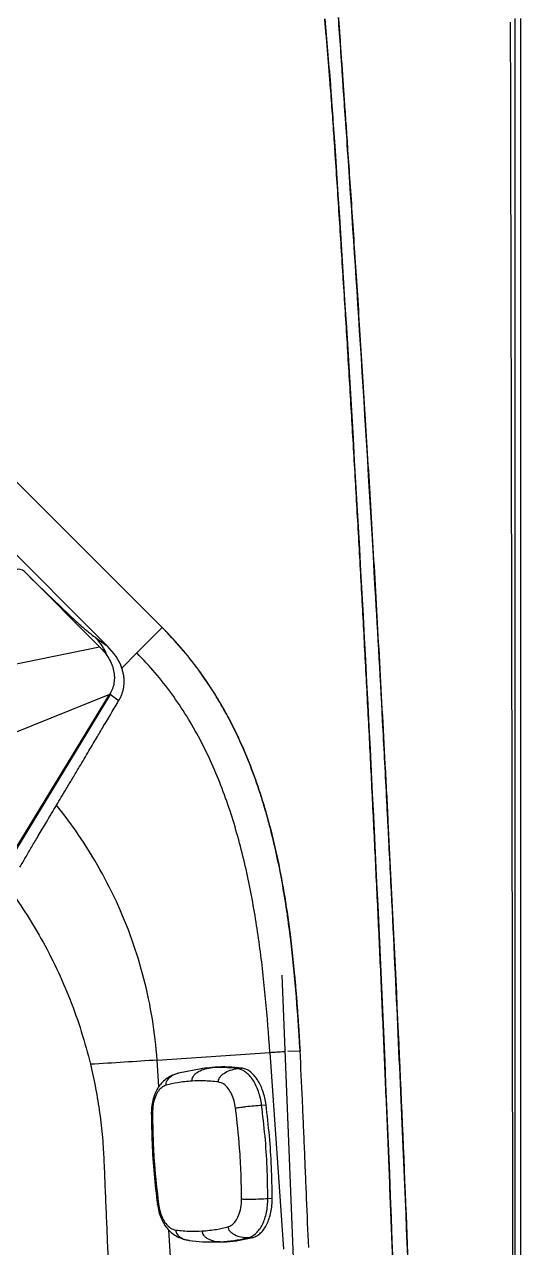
# Model space of a CAD drawing. Extents: x 527 to 611, y 788 to 934.
# Drawn here: x 604.59 to 611.5, y 867.71 to 884.75 of the extents above; entities that cross this region are included whole.
import ezdxf

# ---------------------------------------------------------------- set-up
doc = ezdxf.new("R2010")
doc.units = 0
doc.header["$MEASUREMENT"] = 0
doc.layers.add('1', color=4, linetype='Continuous')
doc.layers.add('GEOMETRY', color=4, linetype='Continuous', lineweight=25)

# ---------------------------------------------------------------- blocks, each defined once
blk = doc.blocks.new('2026_FLASH')
at = {"layer": 'GEOMETRY'}
for p, q in [((84.42, 81.522), (84.42, 2.898)), ((79.427, 73.035), (73.035, 79.427)), ((72.784, 78.658), (78.658, 72.784)), ((78.553, 72.77), (77.507, 73.816)), ((77.583, 73.74), (78.125, 73.219)), ((79.074, 72.682), (79.427, 73.035)), ((78.504, 72.893), (78.658, 72.784)), ((77.508, 72.556), (78.553, 72.77)), ((78.864, 72.472), (79.074, 72.682)), ((76.972, 72.446), (77.508, 72.556)), ((77.342, 69.883), (78.694, 72.105)), ((78.694, 72.105), (77.345, 71.559)), ((77.4, 69.953), (78.708, 72.103)), ((78.708, 72.103), (78.714, 72.139)), ((78.708, 72.103), (78.823, 72.021)), ((81.094, 68.191), (81.586, 55.85)), ((79.355, 67.009), (80.928, 67.116)), ((79.381, 66.64), (79.355, 67.009)), ((80.928, 67.116), (81.115, 64.373)), ((81.178, 67.131), (81.347, 67.14)), ((79.652, 66.828), (79.637, 66.823)), ((79.992, 66.893), (79.652, 66.828)), ((80.048, 66.9), (79.987, 66.893)), ((80.1, 66.903), (79.991, 66.891)), ((80.161, 66.91), (80.048, 66.898)), ((80.1, 66.903), (80.161, 66.91)), ((80.476, 66.89), (80.536, 66.897)), ((80.544, 66.895), (80.536, 66.897)), ((80.812, 66.382), (80.874, 66.387)), ((80.898, 65.08), (80.96, 65.084)), ((79.543, 64.265), (79.517, 64.643)), ((79.79, 64.499), (79.802, 64.496)), ((80.108, 64.475), (80.173, 64.476)), ((80.173, 64.476), (80.178, 64.476)), ((80.178, 64.476), (80.261, 64.477)), ((80.178, 64.474), (80.239, 64.475)), ((80.261, 64.477), (80.322, 64.478)), ((80.632, 64.536), (80.692, 64.537)), ((80.688, 64.536), (80.692, 64.537))]:
    blk.add_line(p, q, dxfattribs=at)
at = {"layer": 'GEOMETRY', "flags": 128}
for points in [[(78.125, 73.219), (78.13, 73.198), (78.131, 73.192)], [(78.7, 72.116), (78.708, 72.103), (78.708, 72.103), (78.708, 72.103)]]:
    blk.add_lwpolyline(points, dxfattribs=at)
at = {"layer": 'GEOMETRY'}
blk.add_arc((77.894, 72.336), 0.826, 22.8494, 42.3218, dxfattribs=at)
for centre, major_axis, ratio, start_param, end_param in [((77.434, 73.751), (0.0965, -0.0402), 0.922125, 1.151051, 2.458075), ((77.45, 72.436), (1.44, -0.221), 0.581848, 0.299107, 0.670514)]:
    blk.add_ellipse(centre, major_axis=major_axis, ratio=ratio, start_param=start_param, end_param=end_param, dxfattribs=at)
for points, knots in [([(81.835, 79.681), (81.831, 79.746), (81.822, 79.874), (81.809, 80.063), (81.796, 80.247), (81.783, 80.426), (81.768, 80.622), (81.751, 80.837), (81.732, 81.07), (81.712, 81.296), (81.698, 81.445), (81.692, 81.519)], [0, 0, 0, 0, 0.105898, 0.208846, 0.308846, 0.405897, 0.5, 0.629883, 0.75651, 0.879881, 1, 1, 1, 1]), ([(81.692, 81.519), (81.719, 81.229), (81.745, 80.923), (81.77, 80.598), (81.77, 80.596), (81.77, 80.591), (81.77, 80.589), (81.771, 80.583), (81.771, 80.578), (81.772, 80.565), (81.773, 80.556), (81.775, 80.529), (81.776, 80.511), (81.781, 80.457), (81.783, 80.42), (81.792, 80.31), (81.797, 80.234), (81.813, 80.005), (81.824, 79.846), (81.835, 79.681)], [0, 0, 0, 0, 0.5, 0.5, 0.503906, 0.503906, 0.507812, 0.507812, 0.515625, 0.515625, 0.53125, 0.53125, 0.5625, 0.5625, 0.625, 0.625, 0.75, 0.75, 1, 1, 1, 1]), ([(81.882, 81.536), (81.885, 81.496), (81.891, 81.413), (81.9, 81.288), (81.909, 81.16), (81.918, 81.028), (81.928, 80.893), (81.937, 80.755), (81.95, 80.568), (81.967, 80.325), (81.989, 80.018), (82.003, 79.804), (82.011, 79.693)], [0, 0, 0, 0, 0.066209, 0.134168, 0.20387, 0.275309, 0.348481, 0.423381, 0.500002, 0.652185, 0.818865, 1, 1, 1, 1]), ([(82.011, 79.693), (81.999, 79.867), (81.988, 80.03), (81.966, 80.337), (81.956, 80.481), (81.947, 80.616), (81.947, 80.617), (81.947, 80.62), (81.947, 80.621), (81.946, 80.625), (81.946, 80.628), (81.946, 80.636), (81.945, 80.641), (81.944, 80.656), (81.944, 80.667), (81.941, 80.698), (81.94, 80.718), (81.936, 80.779), (81.933, 80.82), (81.925, 80.94), (81.919, 81.018), (81.903, 81.249), (81.893, 81.396), (81.882, 81.536)], [0, 0, 0, 0, 0.25, 0.25, 0.5, 0.5, 0.501953, 0.501953, 0.503906, 0.503906, 0.507812, 0.507812, 0.515625, 0.515625, 0.53125, 0.53125, 0.5625, 0.5625, 0.625, 0.625, 0.75, 0.75, 1, 1, 1, 1]), ([(84.346, 2.898), (84.346, 2.924), (84.346, 2.949), (84.346, 3), (84.346, 3.077), (84.346, 3.256), (84.346, 3.615), (84.346, 4.331), (84.346, 5.765), (84.346, 6.993), (84.346, 9.45), (84.345, 11.088), (84.345, 16.002), (84.345, 19.278), (84.344, 29.106), (84.344, 35.658), (84.344, 48.762), (84.344, 55.314), (84.345, 65.142), (84.345, 68.418), (84.345, 73.332), (84.346, 74.97), (84.346, 77.427), (84.346, 78.655), (84.346, 80.089), (84.346, 80.805), (84.346, 81.164), (84.346, 81.343), (84.346, 81.42), (84.346, 81.471), (84.346, 81.496), (84.346, 81.522)], [0, 0, 0, 0, 0.000977, 0.000977, 0.001953, 0.003906, 0.007813, 0.015625, 0.03125, 0.0625, 0.0625, 0.125, 0.125, 0.25, 0.25, 0.5, 0.5, 0.75, 0.75, 0.875, 0.875, 0.9375, 0.9375, 0.96875, 0.984375, 0.992188, 0.996094, 0.998047, 0.999023, 0.999023, 1, 1, 1, 1]), ([(84.346, 2.898), (84.346, 2.924), (84.346, 2.949), (84.346, 3), (84.346, 3.077), (84.346, 3.256), (84.346, 3.615), (84.346, 4.331), (84.346, 5.765), (84.346, 6.993), (84.346, 9.45), (84.345, 11.088), (84.345, 16.002), (84.345, 19.278), (84.344, 29.106), (84.344, 35.658), (84.344, 48.762), (84.344, 55.314), (84.345, 65.142), (84.345, 68.418), (84.345, 73.332), (84.346, 74.97), (84.346, 77.427), (84.346, 78.655), (84.346, 80.089), (84.346, 80.805), (84.346, 81.164), (84.346, 81.343), (84.346, 81.42), (84.346, 81.471), (84.346, 81.496), (84.346, 81.522)], [0, 0, 0, 0, 0.000977, 0.000977, 0.001953, 0.003906, 0.007813, 0.015625, 0.03125, 0.0625, 0.0625, 0.125, 0.125, 0.25, 0.25, 0.5, 0.5, 0.75, 0.75, 0.875, 0.875, 0.9375, 0.9375, 0.96875, 0.984375, 0.992188, 0.996094, 0.998047, 0.999023, 0.999023, 1, 1, 1, 1]), ([(84.277, 81.473), (84.277, 81.469), (84.277, 81.466), (84.277, 81.46), (84.277, 81.45), (84.277, 81.428), (84.277, 81.383), (84.277, 81.294), (84.278, 81.115), (84.278, 80.757), (84.28, 80.041), (84.283, 78.61), (84.286, 77.383), (84.291, 74.929), (84.294, 73.293), (84.303, 68.385), (84.308, 65.113), (84.315, 58.569), (84.318, 55.298), (84.321, 48.754), (84.323, 42.21), (84.321, 35.666), (84.318, 29.122), (84.315, 25.851), (84.308, 19.307), (84.303, 16.035), (84.291, 9.491), (84.284, 6.219), (84.277, 2.947)], [0, 0, 0, 0, 0.000122, 0.000122, 0.000244, 0.000488, 0.000977, 0.001953, 0.003906, 0.007812, 0.015625, 0.03125, 0.0625, 0.0625, 0.125, 0.125, 0.25, 0.25, 0.375, 0.375, 0.5, 0.625, 0.625, 0.75, 0.75, 0.875, 0.875, 1, 1, 1, 1]), ([(84.277, 81.473), (84.277, 81.469), (84.277, 81.466), (84.277, 81.46), (84.277, 81.45), (84.277, 81.428), (84.277, 81.383), (84.277, 81.294), (84.278, 81.115), (84.278, 80.757), (84.28, 80.041), (84.283, 78.61), (84.286, 77.383), (84.291, 74.929), (84.294, 73.293), (84.303, 68.385), (84.308, 65.113), (84.315, 58.569), (84.318, 55.298), (84.321, 48.754), (84.323, 42.21), (84.321, 35.666), (84.318, 29.122), (84.315, 25.851), (84.308, 19.307), (84.303, 16.035), (84.291, 9.491), (84.284, 6.219), (84.277, 2.947)], [0, 0, 0, 0, 0.000122, 0.000122, 0.000244, 0.000488, 0.000977, 0.001953, 0.003906, 0.007812, 0.015625, 0.03125, 0.0625, 0.0625, 0.125, 0.125, 0.25, 0.25, 0.375, 0.375, 0.5, 0.625, 0.625, 0.75, 0.75, 0.875, 0.875, 1, 1, 1, 1]), ([(83.05, 39.885), (83.051, 40.052), (83.052, 40.386), (83.053, 40.886), (83.054, 41.387), (83.055, 41.887), (83.055, 42.387), (83.054, 42.887), (83.054, 43.387), (83.052, 43.887), (83.051, 44.386), (83.049, 44.885), (83.046, 45.385), (83.043, 45.884), (83.04, 46.382), (83.036, 46.881), (83.032, 47.38), (83.028, 47.878), (83.023, 48.376), (83.017, 48.875), (83.011, 49.372), (83.005, 49.87), (82.998, 50.368), (82.991, 50.865), (82.984, 51.363), (82.976, 51.86), (82.967, 52.357), (82.959, 52.854), (82.949, 53.351), (82.94, 53.847), (82.93, 54.344), (82.919, 54.84), (82.908, 55.336), (82.897, 55.832), (82.885, 56.328), (82.873, 56.823), (82.86, 57.319), (82.847, 57.814), (82.834, 58.309), (82.82, 58.804), (82.805, 59.299), (82.787, 59.933), (82.763, 60.707), (82.733, 61.619), (82.702, 62.53), (82.669, 63.44), (82.635, 64.35), (82.599, 65.258), (82.562, 66.166), (82.524, 67.073), (82.484, 67.979), (82.443, 68.884), (82.4, 69.789), (82.356, 70.692), (82.311, 71.595), (82.263, 72.497), (82.215, 73.398), (82.165, 74.298), (82.114, 75.197), (82.061, 76.096), (82.007, 76.993), (81.951, 77.89), (81.894, 78.786), (81.855, 79.383), (81.835, 79.681)], [0, 0, 0, 0, 0.012574, 0.025144, 0.03771, 0.050272, 0.06283, 0.075385, 0.087935, 0.100482, 0.113025, 0.125564, 0.138099, 0.15063, 0.163158, 0.175682, 0.188202, 0.200718, 0.213231, 0.225739, 0.238244, 0.250746, 0.263243, 0.275737, 0.288227, 0.300713, 0.313196, 0.325675, 0.338151, 0.350622, 0.36309, 0.375555, 0.388015, 0.400473, 0.412926, 0.425376, 0.437822, 0.450265, 0.462704, 0.47514, 0.487572, 0.5, 0.522935, 0.54585, 0.568745, 0.59162, 0.614475, 0.63731, 0.660125, 0.68292, 0.705695, 0.728451, 0.751187, 0.773903, 0.7966, 0.819277, 0.841935, 0.864573, 0.887192, 0.909792, 0.932373, 0.954934, 0.977477, 1, 1, 1, 1]), ([(81.835, 79.681), (82.27, 73.121), (82.588, 66.492), (82.791, 59.768), (82.792, 59.742), (82.794, 59.691), (82.795, 59.665), (82.797, 59.588), (82.798, 59.536), (82.803, 59.382), (82.806, 59.279), (82.815, 58.969), (82.821, 58.763), (82.838, 58.144), (82.849, 57.732), (82.882, 56.493), (82.901, 55.667), (82.955, 53.186), (82.983, 51.529), (83.048, 46.552), (83.063, 43.224), (83.05, 39.885)], [0, 0, 0, 0, 0.5, 0.5, 0.501953, 0.501953, 0.503906, 0.503906, 0.507812, 0.507812, 0.515625, 0.515625, 0.53125, 0.53125, 0.5625, 0.5625, 0.625, 0.625, 0.75, 0.75, 1, 1, 1, 1]), ([(82.011, 79.693), (82.021, 79.542), (82.043, 79.232), (82.075, 78.755), (82.108, 78.253), (82.143, 77.727), (82.178, 77.176), (82.215, 76.601), (82.252, 76.002), (82.29, 75.378), (82.329, 74.729), (82.369, 74.057), (82.409, 73.359), (82.449, 72.637), (82.49, 71.891), (82.532, 71.12), (82.61, 69.616), (82.711, 67.523), (82.821, 64.98), (82.904, 62.839), (83.007, 59.911), (83.115, 56.207), (83.213, 51.502), (83.27, 46.885), (83.289, 42.214), (83.27, 37.543), (83.213, 32.926), (83.116, 28.219), (83.008, 24.514), (82.904, 21.586), (82.821, 19.444), (82.711, 16.901), (82.601, 14.634), (82.505, 12.8), (82.437, 11.556), (82.37, 10.38), (82.304, 9.271), (82.241, 8.231), (82.179, 7.259), (82.121, 6.355), (82.065, 5.519), (82.029, 4.984), (82.011, 4.728)], [0, 0, 0, 0, 0.006051, 0.012427, 0.019129, 0.026157, 0.033511, 0.04119, 0.049196, 0.057527, 0.066186, 0.07517, 0.084481, 0.094119, 0.104084, 0.114376, 0.124996, 0.164277, 0.198205, 0.22677, 0.249964, 0.315334, 0.374941, 0.438178, 0.499952, 0.561724, 0.624959, 0.684584, 0.749972, 0.773174, 0.801748, 0.835687, 0.874981, 0.892502, 0.909113, 0.924816, 0.939612, 0.9535, 0.966483, 0.97856, 0.989732, 1, 1, 1, 1]), ([(82.011, 4.728), (82.119, 6.301), (82.253, 8.34), (82.432, 11.474), (82.469, 12.13), (82.524, 13.158), (82.542, 13.508), (82.565, 13.955), (82.57, 14.045), (82.579, 14.225), (82.584, 14.315), (82.597, 14.582), (82.606, 14.758), (82.684, 16.324), (82.741, 17.589), (82.838, 19.868), (82.877, 20.881), (82.926, 22.209), (82.941, 22.62), (82.957, 23.094), (82.96, 23.187), (82.966, 23.369), (82.969, 23.457), (82.978, 23.721), (82.984, 23.897), (83.035, 25.468), (83.074, 26.815), (83.139, 29.412), (83.166, 30.661), (83.193, 32.161), (83.199, 32.458), (83.208, 33.046), (83.213, 33.338), (83.226, 34.214), (83.234, 34.796), (83.269, 37.693), (83.283, 39.972), (83.283, 44.45), (83.269, 46.729), (83.234, 49.626), (83.226, 50.208), (83.213, 51.084), (83.208, 51.376), (83.199, 51.964), (83.193, 52.261), (83.166, 53.761), (83.139, 55.01), (83.074, 57.607), (83.035, 58.954), (82.984, 60.525), (82.978, 60.7), (82.969, 60.964), (82.966, 61.053), (82.96, 61.234), (82.957, 61.327), (82.941, 61.801), (82.926, 62.212), (82.877, 63.54), (82.838, 64.552), (82.741, 66.83), (82.684, 68.096), (82.606, 69.662), (82.597, 69.838), (82.584, 70.105), (82.579, 70.194), (82.57, 70.374), (82.565, 70.464), (82.542, 70.911), (82.524, 71.261), (82.469, 72.29), (82.432, 72.946), (82.253, 76.081), (82.119, 78.12), (82.011, 79.693)], [0, 0, 0, 0, 0.0625, 0.0625, 0.078125, 0.078125, 0.085938, 0.085938, 0.087891, 0.087891, 0.089844, 0.089844, 0.09375, 0.09375, 0.125, 0.125, 0.15625, 0.15625, 0.171875, 0.171875, 0.175781, 0.175781, 0.179688, 0.179688, 0.1875, 0.1875, 0.25, 0.25, 0.3125, 0.3125, 0.328125, 0.328125, 0.34375, 0.34375, 0.375, 0.375, 0.5, 0.5, 0.625, 0.625, 0.65625, 0.65625, 0.671875, 0.671875, 0.6875, 0.6875, 0.75, 0.75, 0.8125, 0.8125, 0.820312, 0.820312, 0.824219, 0.824219, 0.828125, 0.828125, 0.84375, 0.84375, 0.875, 0.875, 0.90625, 0.90625, 0.910156, 0.910156, 0.912109, 0.912109, 0.914062, 0.914062, 0.921875, 0.921875, 0.9375, 0.9375, 1, 1, 1, 1]), ([(78.125, 73.219), (78.165, 73.18), (78.204, 73.144), (78.259, 73.093), (78.278, 73.077), (78.312, 73.047), (78.329, 73.032), (78.361, 73.005), (78.376, 72.992), (78.405, 72.968), (78.419, 72.957), (78.459, 72.926), (78.483, 72.908), (78.504, 72.893)], [0, 0, 0, 0, 0.25, 0.25, 0.375, 0.375, 0.5, 0.5, 0.625, 0.625, 0.75, 0.75, 1, 1, 1, 1]), ([(79.427, 73.035), (79.438, 73.025), (79.459, 73.004), (79.49, 72.972), (79.521, 72.939), (79.551, 72.907), (79.582, 72.874), (79.612, 72.841), (79.641, 72.808), (79.671, 72.774), (79.7, 72.74), (79.729, 72.706), (79.757, 72.671), (79.786, 72.637), (79.814, 72.602), (79.842, 72.566), (79.869, 72.531), (79.896, 72.495), (79.923, 72.459), (79.95, 72.422), (79.976, 72.385), (80.002, 72.348), (80.028, 72.311), (80.054, 72.273), (80.079, 72.236), (80.104, 72.197), (80.129, 72.159), (80.153, 72.12), (80.177, 72.081), (80.201, 72.042), (80.225, 72.002), (80.248, 71.963), (80.271, 71.923), (80.294, 71.882), (80.316, 71.842), (80.338, 71.801), (80.412, 71.662), (80.53, 71.419), (80.678, 71.059), (80.811, 70.677), (80.933, 70.255), (81.043, 69.787), (81.139, 69.267), (81.198, 68.85), (81.234, 68.547), (81.253, 68.368), (81.271, 68.181), (81.289, 67.987), (81.305, 67.786), (81.32, 67.577), (81.334, 67.361), (81.343, 67.215), (81.347, 67.14)], [0, 0, 0, 0, 0.0070291, 0.0140588, 0.0210898, 0.0281227, 0.0351579, 0.042196, 0.0492375, 0.0562831, 0.0633333, 0.0703886, 0.0774496, 0.0845167, 0.0915906, 0.0986719, 0.105761, 0.1128584, 0.1199648, 0.1270806, 0.1342065, 0.1413428, 0.1484903, 0.1556493, 0.1628204, 0.1700041, 0.177201, 0.1844115, 0.1916362, 0.1988757, 0.2061303, 0.2134006, 0.2206871, 0.2279903, 0.2353107, 0.2426487, 0.250005, 0.3092275, 0.370502, 0.4340376, 0.5000219, 0.5781366, 0.6614, 0.7499815, 0.7772296, 0.805617, 0.8351463, 0.8658201, 0.8976405, 0.9306095, 0.9647288, 1, 1, 1, 1]), ([(81.347, 67.14), (81.313, 67.746), (81.268, 68.273), (81.213, 68.722), (81.213, 68.723), (81.213, 68.725), (81.213, 68.726), (81.212, 68.73), (81.212, 68.732), (81.211, 68.739), (81.21, 68.743), (81.209, 68.757), (81.208, 68.766), (81.204, 68.792), (81.202, 68.81), (81.195, 68.863), (81.19, 68.899), (81.176, 69.004), (81.166, 69.073), (81.134, 69.278), (81.112, 69.412), (81.039, 69.801), (80.984, 70.047), (80.922, 70.281), (80.922, 70.283), (80.921, 70.288), (80.92, 70.29), (80.918, 70.296), (80.917, 70.301), (80.914, 70.314), (80.911, 70.322), (80.904, 70.348), (80.9, 70.365), (80.886, 70.416), (80.876, 70.449), (80.847, 70.55), (80.827, 70.616), (80.764, 70.812), (80.72, 70.939), (80.579, 71.309), (80.475, 71.541), (80.358, 71.763), (80.356, 71.767), (80.352, 71.774), (80.35, 71.778), (80.344, 71.789), (80.34, 71.797), (80.328, 71.819), (80.32, 71.834), (80.295, 71.879), (80.279, 71.908), (80.229, 71.996), (80.194, 72.054), (80.088, 72.224), (80.014, 72.334), (79.781, 72.653), (79.611, 72.851), (79.427, 73.035)], [0, 0, 0, 0, 0.25, 0.25, 0.250488, 0.250488, 0.250977, 0.250977, 0.251953, 0.251953, 0.253906, 0.253906, 0.257812, 0.257812, 0.265625, 0.265625, 0.28125, 0.28125, 0.3125, 0.3125, 0.375, 0.375, 0.5, 0.5, 0.500977, 0.500977, 0.501953, 0.501953, 0.503906, 0.503906, 0.507812, 0.507812, 0.515625, 0.515625, 0.53125, 0.53125, 0.5625, 0.5625, 0.625, 0.625, 0.75, 0.75, 0.751953, 0.751953, 0.753906, 0.753906, 0.757812, 0.757812, 0.765625, 0.765625, 0.78125, 0.78125, 0.8125, 0.8125, 0.875, 0.875, 1, 1, 1, 1]), ([(78.553, 72.77), (78.578, 72.743), (78.626, 72.692), (78.684, 72.607), (78.727, 72.521), (78.753, 72.434), (78.763, 72.348), (78.757, 72.264), (78.735, 72.18), (78.708, 72.131), (78.694, 72.105)], [0, 0, 0, 0, 0.127804, 0.249051, 0.366383, 0.482705, 0.600436, 0.724414, 0.856966, 1, 1, 1, 1]), ([(80.928, 67.116), (80.911, 67.366), (80.872, 67.864), (80.789, 68.609), (80.67, 69.35), (80.503, 70.081), (80.313, 70.677), (80.122, 71.14), (79.958, 71.477), (79.772, 71.803), (79.564, 72.115), (79.332, 72.41), (79.162, 72.593), (79.074, 72.682)], [0, 0, 0, 0, 0.125, 0.25, 0.375, 0.5, 0.625, 0.6875, 0.75, 0.8125, 0.875, 0.9375, 1, 1, 1, 1]), ([(78.823, 72.021), (78.826, 72.025), (78.83, 72.033), (78.836, 72.044), (78.842, 72.056), (78.848, 72.067), (78.853, 72.079), (78.863, 72.101), (78.875, 72.133), (78.886, 72.178), (78.894, 72.223), (78.897, 72.262), (78.897, 72.294), (78.896, 72.319), (78.894, 72.345), (78.89, 72.37), (78.885, 72.395), (78.879, 72.421), (78.872, 72.446), (78.867, 72.463), (78.864, 72.472)], [0, 0, 0, 0, 0.031193, 0.062083, 0.092675, 0.122974, 0.152988, 0.182721, 0.289347, 0.392749, 0.493281, 0.591325, 0.643201, 0.694713, 0.745928, 0.796915, 0.847745, 0.898488, 0.949216, 1, 1, 1, 1]), ([(77.954, 70.56), (77.976, 70.597), (78.023, 70.675), (78.095, 70.796), (78.174, 70.929), (78.273, 71.095), (78.386, 71.286), (78.502, 71.481), (78.612, 71.666), (78.716, 71.841), (78.788, 71.963), (78.823, 72.021)], [0, 0, 0, 0, 0.076369, 0.159705, 0.250006, 0.349837, 0.5, 0.640615, 0.750004, 0.879796, 1, 1, 1, 1]), ([(77.444, 69.696), (77.457, 69.719), (77.483, 69.765), (77.524, 69.834), (77.566, 69.906), (77.609, 69.979), (77.653, 70.055), (77.721, 70.171), (77.822, 70.34), (77.907, 70.482), (77.954, 70.56)], [0, 0, 0, 0, 0.077053, 0.156618, 0.238694, 0.323283, 0.410386, 0.500003, 0.725803, 1, 1, 1, 1]), ([(79.355, 67.009), (79.342, 67.2), (79.299, 67.58), (79.181, 68.142), (79.013, 68.69), (78.723, 69.399), (78.363, 70.024), (78.045, 70.447), (77.954, 70.56)], [0, 0, 0, 0, 0.125, 0.25, 0.375, 0.5, 0.75, 0.8452879, 0.8452879, 0.8452879, 0.8452879]), ([(77.269, 69.428), (77.44, 69.197), (77.682, 68.822), (77.959, 68.287), (78.147, 67.852), (78.305, 67.407), (78.389, 67.103), (78.426, 66.95)], [0, 0, 0, 0, 0.2281753, 0.3531753, 0.4781753, 0.6031753, 0.7281753, 0.7281753, 0.7281753, 0.7281753]), ([(80.928, 67.116), (80.992, 67.12), (81.059, 67.125), (81.134, 67.129), (81.137, 67.129)], [0, 0, 0, 0, 0.965881, 1, 1, 1, 1]), ([(81.468, 64.396), (81.458, 64.625), (81.444, 64.968), (81.425, 65.425), (81.41, 65.768), (81.396, 66.111), (81.376, 66.569), (81.36, 66.912), (81.347, 67.14)], [0, 0, 0, 0, 0.25, 0.375, 0.5, 0.625, 0.75, 1, 1, 1, 1]), ([(81.468, 64.397), (81.458, 64.625), (81.444, 64.968), (81.425, 65.425), (81.41, 65.768), (81.396, 66.111), (81.376, 66.569), (81.36, 66.912), (81.347, 67.14)], [0.0001096, 0.0001096, 0.0001096, 0.0001096, 0.25, 0.375, 0.5, 0.625, 0.75, 1, 1, 1, 1]), ([(78.426, 66.95), (78.453, 66.838), (78.502, 66.613), (78.558, 66.272), (78.59, 65.986), (78.606, 65.77), (78.611, 65.669), (78.613, 65.624)], [0.5143428, 0.5143428, 0.5143428, 0.5143428, 0.6393428, 0.7643428, 0.8893428, 0.9518428, 1, 1, 1, 1]), ([(79.624, 66.819), (79.606, 66.812), (79.56, 66.797), (79.495, 66.758), (79.429, 66.703), (79.374, 66.636), (79.33, 66.557), (79.299, 66.469), (79.279, 66.374), (79.277, 66.308), (79.275, 66.274)], [0, 0, 0, 0, 0.084135, 0.210453, 0.337109, 0.465274, 0.595851, 0.727746, 0.861928, 1, 1, 1, 1]), ([(79.482, 66.66), (79.482, 66.669), (79.481, 66.691), (79.493, 66.722), (79.515, 66.752), (79.559, 66.791), (79.606, 66.817), (79.645, 66.825), (79.652, 66.827)], [0, 0, 0, 0, 0.099501, 0.214886, 0.353791, 0.518734, 0.909523, 1, 1, 1, 1]), ([(79.843, 66.716), (79.843, 66.726), (79.844, 66.748), (79.858, 66.78), (79.881, 66.81), (79.927, 66.849), (80.002, 66.885), (80.067, 66.897), (80.1, 66.903)], [0, 0, 0, 0, 0.075048, 0.162077, 0.266843, 0.39125, 0.686, 1, 1, 1, 1]), ([(80.536, 66.897), (80.473, 66.903), (80.348, 66.917), (80.223, 66.912), (80.161, 66.91)], [0, 0, 0, 0, 0.499999, 1, 1, 1, 1]), ([(80.208, 66.704), (80.209, 66.714), (80.211, 66.735), (80.227, 66.767), (80.252, 66.797), (80.3, 66.836), (80.377, 66.872), (80.442, 66.884), (80.476, 66.89)], [0, 0, 0, 0, 0.075049, 0.162076, 0.266841, 0.391246, 0.685996, 1, 1, 1, 1]), ([(80.812, 66.382), (80.807, 66.415), (80.797, 66.481), (80.769, 66.573), (80.735, 66.659), (80.692, 66.734), (80.643, 66.796), (80.59, 66.843), (80.534, 66.877), (80.495, 66.885), (80.476, 66.89)], [0, 0, 0, 0, 0.125614, 0.249921, 0.374322, 0.500224, 0.626008, 0.750296, 0.874495, 1, 1, 1, 1]), ([(80.874, 66.387), (80.868, 66.419), (80.858, 66.484), (80.831, 66.576), (80.797, 66.661), (80.756, 66.735), (80.708, 66.797), (80.656, 66.846), (80.601, 66.881), (80.563, 66.891), (80.544, 66.895)], [0, 0, 0, 0, 0.125117, 0.250217, 0.375217, 0.500028, 0.624818, 0.749795, 0.874889, 1, 1, 1, 1]), ([(79.482, 66.66), (79.463, 66.652), (79.423, 66.636), (79.372, 66.58), (79.328, 66.501), (79.297, 66.395), (79.293, 66.311), (79.291, 66.269)], [0, 0, 0, 0, 0.1866606, 0.3733738, 0.5600009, 0.7800108, 1, 1, 1, 1]), ([(79.843, 66.716), (79.775, 66.71), (79.654, 66.7), (79.535, 66.672), (79.482, 66.66)], [0, 0, 0, 0, 0.559986, 1, 1, 1, 1]), ([(80.208, 66.704), (80.14, 66.711), (80.018, 66.723), (79.896, 66.719), (79.843, 66.716)], [0, 0, 0, 0, 0.559986, 1, 1, 1, 1]), ([(80.449, 66.339), (80.443, 66.374), (80.431, 66.445), (80.395, 66.539), (80.345, 66.621), (80.281, 66.683), (80.232, 66.697), (80.208, 66.704)], [0, 0, 0, 0, 0.1868454, 0.373701, 0.5604087, 0.7802215, 1, 1, 1, 1]), ([(80.449, 66.339), (80.456, 66.341), (80.47, 66.344), (80.503, 66.35), (80.544, 66.355), (80.613, 66.364), (80.707, 66.374), (80.776, 66.379), (80.812, 66.382)], [0, 0, 0, 0, 0.075054, 0.162074, 0.266825, 0.391217, 0.685963, 1, 1, 1, 1]), ([(80.533, 65.074), (80.531, 65.192), (80.528, 65.429), (80.505, 65.852), (80.47, 66.155), (80.449, 66.339)], [0, 0, 0, 0, 0.280017, 0.560061, 1, 1, 1, 1]), ([(80.898, 65.08), (80.896, 65.225), (80.892, 65.515), (80.863, 65.95), (80.829, 66.238), (80.812, 66.382)], [0, 0, 0, 0, 0.333331, 0.666669, 1, 1, 1, 1]), ([(80.96, 65.084), (80.957, 65.229), (80.953, 65.519), (80.924, 65.954), (80.89, 66.243), (80.874, 66.387)], [0, 0, 0, 0, 0.333338, 0.666662, 1, 1, 1, 1]), ([(79.275, 66.274), (79.278, 66.132), (79.282, 65.848), (79.31, 65.421), (79.343, 65.138), (79.36, 64.997)], [0, 0, 0, 0, 0.333327, 0.666675, 1, 1, 1, 1]), ([(79.291, 66.269), (79.286, 66.27), (79.276, 66.271), (79.276, 66.273), (79.276, 66.274)], [0, 0, 0, 0, 0.523458, 1, 1, 1, 1]), ([(79.291, 66.269), (79.293, 66.151), (79.296, 65.914), (79.319, 65.491), (79.354, 65.189), (79.375, 65.004)], [0, 0, 0, 0, 0.280017, 0.560061, 1, 1, 1, 1]), ([(78.613, 65.624), (78.614, 65.611), (78.617, 65.54), (78.622, 65.412), (78.632, 65.183), (78.644, 64.895), (78.658, 64.551), (78.668, 64.321), (78.672, 64.206)], [0, 0, 0, 0, 0.0143428, 0.0768428, 0.1393428, 0.2643428, 0.3893428, 0.5143428, 0.5143428, 0.5143428, 0.5143428]), ([(79.36, 64.997), (79.365, 64.964), (79.376, 64.899), (79.409, 64.807), (79.451, 64.723), (79.504, 64.651), (79.567, 64.592), (79.639, 64.546), (79.709, 64.515), (79.757, 64.506), (79.777, 64.502)], [0, 0, 0, 0, 0.13784, 0.271716, 0.403215, 0.533282, 0.660826, 0.78674, 0.912215, 1, 1, 1, 1]), ([(79.361, 64.997), (79.361, 64.998), (79.361, 65), (79.37, 65.002), (79.375, 65.004)], [0, 0, 0, 0, 0.476025, 1, 1, 1, 1]), ([(79.375, 65.004), (79.381, 64.969), (79.393, 64.898), (79.429, 64.804), (79.479, 64.722), (79.543, 64.66), (79.592, 64.647), (79.616, 64.64)], [0, 0, 0, 0, 0.1868454, 0.373701, 0.5604087, 0.7802215, 1, 1, 1, 1]), ([(80.341, 64.684), (80.361, 64.692), (80.401, 64.707), (80.452, 64.763), (80.496, 64.843), (80.527, 64.949), (80.531, 65.032), (80.533, 65.074)], [0, 0, 0, 0, 0.1866606, 0.3733738, 0.5600009, 0.7800108, 1, 1, 1, 1]), ([(80.533, 65.074), (80.54, 65.074), (80.554, 65.072), (80.588, 65.071), (80.629, 65.07), (80.699, 65.071), (80.793, 65.074), (80.862, 65.078), (80.898, 65.08)], [0, 0, 0, 0, 0.075054, 0.162074, 0.266824, 0.391217, 0.685963, 1, 1, 1, 1]), ([(80.632, 64.536), (80.65, 64.542), (80.687, 64.555), (80.739, 64.596), (80.785, 64.649), (80.825, 64.717), (80.858, 64.796), (80.881, 64.885), (80.896, 64.98), (80.898, 65.047), (80.898, 65.08)], [0, 0, 0, 0, 0.125505, 0.249704, 0.373992, 0.499776, 0.625678, 0.750079, 0.874386, 1, 1, 1, 1]), ([(80.692, 64.537), (80.71, 64.544), (80.748, 64.557), (80.799, 64.597), (80.846, 64.651), (80.886, 64.719), (80.919, 64.799), (80.942, 64.888), (80.957, 64.984), (80.959, 65.051), (80.96, 65.084)], [0, 0, 0, 0, 0.125114, 0.25021, 0.375201, 0.5, 0.624799, 0.74979, 0.874886, 1, 1, 1, 1]), ([(79.616, 64.64), (79.684, 64.632), (79.806, 64.62), (79.928, 64.625), (79.981, 64.627)], [0, 0, 0, 0, 0.559986, 1, 1, 1, 1]), ([(79.616, 64.64), (79.617, 64.63), (79.619, 64.608), (79.635, 64.579), (79.66, 64.552), (79.709, 64.52), (79.758, 64.501), (79.796, 64.498), (79.802, 64.498)], [0, 0, 0, 0, 0.101044, 0.218217, 0.359273, 0.526771, 0.923619, 1, 1, 1, 1]), ([(79.981, 64.627), (80.049, 64.633), (80.17, 64.643), (80.289, 64.671), (80.341, 64.684)], [0, 0, 0, 0, 0.559986, 1, 1, 1, 1]), ([(79.981, 64.627), (79.983, 64.617), (79.986, 64.596), (80.004, 64.566), (80.031, 64.539), (80.082, 64.507), (80.16, 64.481), (80.227, 64.479), (80.261, 64.477)], [0, 0, 0, 0, 0.0750492, 0.1620762, 0.266841, 0.3912457, 0.6859957, 1, 1, 1, 1]), ([(80.341, 64.684), (80.344, 64.674), (80.348, 64.653), (80.368, 64.624), (80.397, 64.597), (80.45, 64.565), (80.531, 64.54), (80.597, 64.537), (80.632, 64.536)], [0, 0, 0, 0, 0.07505, 0.162076, 0.266839, 0.391242, 0.685992, 1, 1, 1, 1]), ([(79.802, 64.496), (79.864, 64.489), (79.989, 64.474), (80.112, 64.474), (80.174, 64.474)], [0, 0, 0, 0, 0.499954, 1, 1, 1, 1]), ([(80.261, 64.477), (80.323, 64.483), (80.447, 64.493), (80.57, 64.522), (80.632, 64.536)], [0, 0, 0, 0, 0.5, 1, 1, 1, 1]), ([(80.322, 64.478), (80.383, 64.484), (80.506, 64.494), (80.628, 64.522), (80.688, 64.536)], [0, 0, 0, 0, 0.500001, 1, 1, 1, 1])]:
    blk.add_open_spline(points, degree=3, knots=knots, dxfattribs=at)
for points in [[(79.355, 67.009), (79.207, 66.999), (78.901, 66.979), (78.584, 66.959), (78.426, 66.95)], [(80.476, 66.89), (80.413, 66.896), (80.288, 66.91), (80.163, 66.905), (80.1, 66.903)]]:
    blk.add_open_spline(points, degree=3, dxfattribs=at)

msp = doc.modelspace()

# ---------------------------------------------------------------- block references
at = {"layer": '1'}
msp.add_blockref('2026_FLASH', (527.079, 803.314), dxfattribs=at)

doc.saveas('drawing.dxf')
